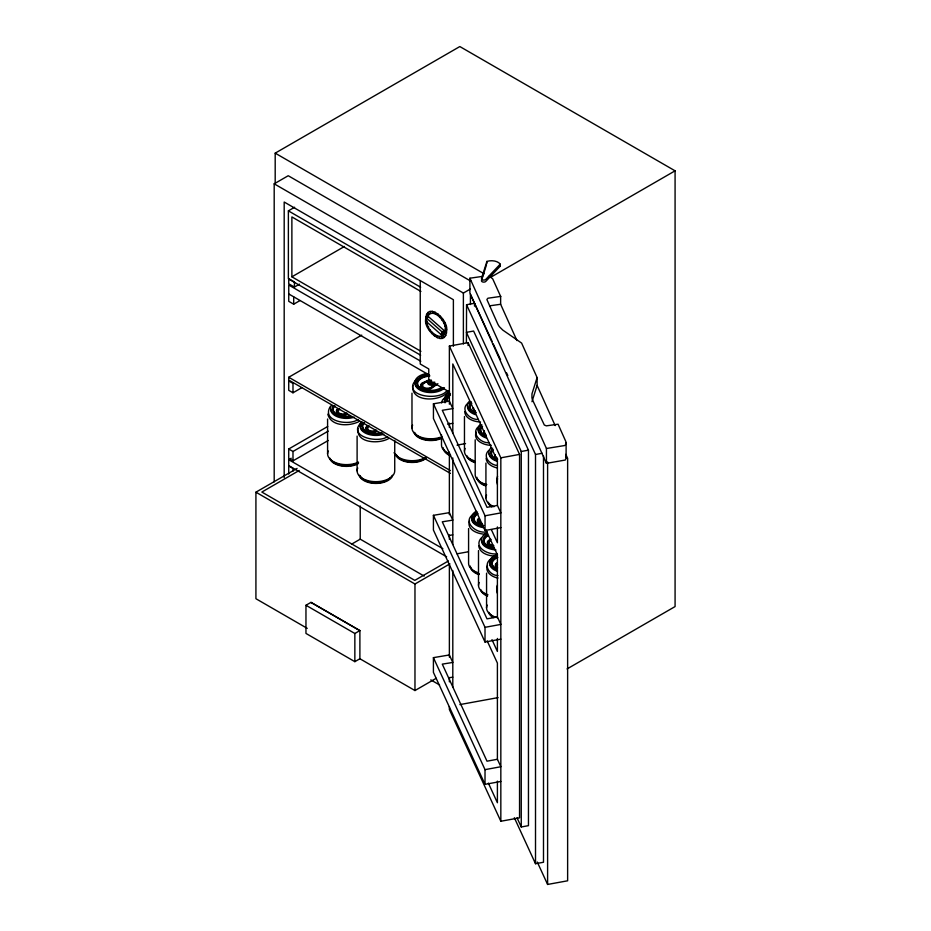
<?xml version="1.0" encoding="UTF-8"?>
<svg xmlns="http://www.w3.org/2000/svg" width="931" height="931" viewBox="0 0 931 931"><rect width="100%" height="100%" fill="white"/><g stroke="black" fill="none" stroke-linecap="round" stroke-linejoin="round"><path stroke-width="1.4" d="M425.583 320.043C426.305 300.154 448.02 319.077 446.717 329.807C445.996 349.684 424.28 330.773 425.583 320.043L426.968 320.683M427.154 321.695C426.037 331.494 445.146 344.842 445.332 329.167C446.065 320.834 431.647 305.601 427.038 317.948L425.665 316.889M500.797 296.384L487.925 298.223L486.878 299.503L497.748 323.918A34.238 19.772 0 0 0 499.435 326.734L502.798 330.098L521.616 343.085L537.106 377.555L531.973 393.848L531.927 397.746A34.261 19.784 0 0 0 532.881 400.667L544.309 425.013L546.334 425.851L558.076 424.21L565.92 441.725L566.013 443.901L564.919 445.495L546.439 448.498L469.899 278.206L482.677 276.367M566.118 442.853L566.106 458.238L565.292 460.03L546.439 463.359L469.899 293.067L469.899 278.206M434.44 336.044L434.661 334.59M437.64 315.26L437.861 313.805M358.016 428.411C355.747 443.424 379.441 444.238 388.844 438.454M412.899 385.527C410.327 402.82 441.992 402.169 448.684 390.694M441.69 402.914L442.411 400.121L446.38 396.001M476.113 432.135C472.948 440.782 484.341 445.355 491.254 445.321M469.492 520.906C466.303 530.076 478.662 534.406 485.842 534.173M497.561 476.276L496.84 479.069L497.375 481.839M497.561 478.72L496.84 481.513L497.375 484.283M487.483 565.501C484.609 572.146 492.255 577.185 497.992 578.023M497.41 585.064L496.677 587.857L497.224 590.638M426.561 318.169L425.793 321.044L441.282 334.776L443.459 333.519L444.227 330.645L428.737 316.901L426.561 318.169L442.05 331.901L441.282 334.776M486.901 261.425L481.513 278.509A2.293 1.327 0 0 0 483.003 279.987A2.293 1.327 0 0 0 485.784 279.381L500.215 264.148A9.38 5.411 0 0 0 486.901 261.425L486.901 263.473M486.482 264.788L481.513 280.545A2.293 1.327 0 0 0 483.003 282.035A2.293 1.327 0 0 0 485.784 281.418L500.215 266.196L500.215 264.148M531.973 401.715L537.106 385.411L537.106 377.555M479.453 519.556L479.267 521.93L481.886 523.455M497.433 564.163L497.247 566.537M431.786 333.589L432.356 332.448M439.944 317.401L440.514 316.261M330.447 406.312C320.823 421.173 348.66 426.154 358.016 419.555M488.787 450.371C481.979 456.609 490.253 465.093 497.352 465.5M481.362 537.85C472.843 547.323 488.6 555.179 496.968 553.805M433.846 385.097C431.495 388.413 425.676 389.484 422.662 386.551L422.849 384.177L425.758 382.152L427.806 381.605L430.227 383.002M428.411 381.57C425.676 385.259 432.868 386.225 434.998 384.363M337.86 409.151L337.208 409.884A6.273 3.619 0 0 0 338.628 413.736A6.273 3.619 0 0 0 345.296 414.551L346.565 414.179M367.384 426.2L366.721 426.922A6.273 3.619 0 0 0 368.152 430.774A6.273 3.619 0 0 0 374.821 431.6L376.077 431.216M478.86 518.695L478.197 519.417A6.273 3.619 0 0 0 482.049 524.141M496.84 563.29L496.188 564.011A6.273 3.619 0 0 0 497.608 567.863M339.64 408.895L337.988 411.246L339.291 413.329L342.887 414.086L346.972 413.12M369.153 425.933L367.501 428.283L368.804 430.366L372.412 431.123L376.485 430.169M490.556 540.434L489.38 541.563L489.194 543.937L493.814 545.624M429.424 330.54L430.308 329.807M441.992 320.043L442.877 319.31M436.395 384.41L429.691 388.704A6.273 3.619 0 0 1 423.023 387.89A6.273 3.619 0 0 1 421.603 384.038L429.703 379.895M437.896 383.653L431.228 388.553A6.738 3.887 0 0 1 422.686 388.076A6.738 3.887 0 0 1 421.871 383.141L429.47 379.662M416.855 378.964C399.853 395.64 438.513 401.773 446.74 390.869M361.984 421.848C345.797 436.313 378.184 443.808 387.54 436.592M469.352 402.285C458.878 408.209 469.119 420.021 478.127 419.427M480.082 425.572C469.608 431.507 479.837 443.319 488.845 442.714M474.473 513.586C460.705 521.104 476.544 534.452 487.041 531.799M492.452 558.193C482.049 562.696 488.531 575.533 497.992 575.567M429.191 379.86C424.583 383.118 432.519 385.667 434.998 383.211M275.192 183.651L275.192 153.149L459.833 46.55L675.08 170.827L675.08 606.57L567.06 668.935M274.191 481.886L274.191 183.826L288.226 175.726L471.144 281.337M420.649 355.211L288.377 278.846L288.377 210.86L294.627 207.241M420.917 291.426L291.88 216.923L291.88 276.821L344.447 246.471M294.429 287.085L294.429 281.965L288.738 278.683L288.738 283.804L294.429 287.085L299.456 284.176M420.777 361.251L288.761 285.037L288.738 301.33L293.696 304.193L299.991 300.562M450.406 473.39L288.726 380.046L288.726 377.264L361.717 335.125M274.191 183.826L463.382 293.056L470.399 289.006M490.439 277.426L675.08 170.827M292.986 392.789L292.986 383.409L288.726 380.942L288.726 390.322L292.986 392.789L301.795 387.703M442.05 331.901L444.227 330.645M328.224 440.503L292.986 460.857L288.726 458.389L288.726 448.998L327.735 426.479M288.726 448.998L292.986 451.465L328.224 431.123M446.647 556.796L288.726 465.628L288.726 459.705L291.24 458.25M429.389 383.188L429.144 381.233L431.181 380.057M429.144 381.233L429.587 382.28A3.282 1.897 0 0 0 430.867 383.013L432.682 383.269L434.719 382.094M307.242 628.355L255.92 598.726L255.92 492.185L297.094 468.409M299.2 470.492L261.844 492.057L414.807 580.374L448.428 560.962M351.511 544.204L360.227 539.165L424.175 576.091M359.89 658.752L354.851 661.662L305.962 633.429L305.962 605.266L311.001 602.357L359.89 630.578L359.89 658.752L414.97 690.546L436.185 678.303M490.637 539.247L488.403 540.539A6.738 3.887 0 0 0 493.337 546.59M490.94 539.456L488.123 541.423A6.273 3.619 0 0 0 493.383 546.322M255.92 492.185L414.97 584.016L449.906 563.849M305.962 605.266L354.851 633.487L359.89 630.578M359.319 421.417C349.672 426.491 331.064 426.957 327.782 414.167M427.527 327.107L428.656 326.816M443.645 323.022L444.774 322.743M466.408 342.503L466.559 304.728L474.531 303.273L474.531 306.183M449.37 404.217L449.37 346.076L468.095 342.655L519.556 454.409L519.556 817.837L500.831 821.247L449.37 709.492L449.37 706.582M457.051 445.134L465.535 443.587M528.459 450.162L473.611 331.04L466.408 332.355L521.255 451.477L528.459 450.162L528.459 825.657L521.255 826.972L517.031 817.814M449.37 346.076L500.831 457.831L519.556 454.409M466.559 304.728L535.511 454.479L542.156 453.269M433.439 403.798L485.051 515.786L500.866 512.9L497.433 505.44L487.029 507.337L442.306 410.28L452.815 408.604L449.37 401.121L433.439 403.798L433.439 418.519L485.051 530.507L500.866 527.609M457.051 553.817L468.363 551.757M433.415 515.32L485.016 627.319L500.843 624.422L497.41 616.962L487.006 618.859L442.283 521.814L452.792 520.126L449.347 512.655L433.415 515.32L433.415 530.042L485.016 642.029L500.843 639.143M459.879 704.592L498.062 697.622M433.415 657.647L485.016 769.634L500.843 766.737L497.41 759.277L487.006 761.186L442.283 664.129L452.792 662.453L449.347 654.97L433.415 657.647L433.415 672.357L485.016 784.356L500.843 781.458M514.343 817.732L535.511 863.712L543.495 862.257L543.495 455.934M537.268 862.013L547.603 884.45L567.631 880.796L567.631 458.308L565.804 454.34M447.567 424.164L452.815 423.314M448.847 535.476L452.792 534.848M448.847 677.791L452.792 677.163M489.578 305.834L500.634 304.274L516.949 340.571M480.524 422.022C474.17 421.708 465.395 419.055 464.662 411.63M495.769 556.179C489.078 556.016 479.558 553.584 478.697 545.706M426.212 323.523L427.515 323.709M444.785 326.141L446.089 326.315M497.352 467.944C492.371 466.955 486.436 463.906 486.11 458.215M489.264 276.03L492.732 278.893L500.634 296.407L500.634 304.274M445.332 329.167L446.717 329.807M275.192 153.149L484.155 273.795M288.377 210.86L420.649 287.225M291.88 276.821L420.917 351.324M288.761 293.975L429.575 375.274M449.696 392.126L428.772 380.046L428.772 368.955L420.242 364.021L420.242 280.568M288.726 377.264L450.406 470.609M288.726 459.705L442.888 548.708M310.931 602.392L359.82 630.624M430.809 679.898L439.572 684.96M445.262 331.901L446.636 332.949M426.468 314.294L427.736 315.679M444.564 334.159L445.833 335.556M427.923 312.409L429.005 314.05M443.296 335.8L444.378 337.441M492.068 341.374L470.423 294.347L470.423 304.507M493.279 343.993L500.541 359.762M506.592 372.9L507.802 375.53M491.382 529.681L497.398 542.761L497.398 526.946M485.947 529.914L497.398 554.771L497.398 618.265M491.975 639.667L497.398 651.444L497.398 638.457M487.157 640.831L497.398 663.081L497.398 759.545M488.368 783.099L497.398 802.731L497.398 781.132M429.947 311.385L430.762 313.153M441.538 336.685L442.353 338.465M537.106 385.411L555.167 425.595M565.699 456.015L566.118 457.703M432.391 311.28L432.88 313.06M439.42 336.778L439.909 338.57M496.677 590.301L497.224 593.082M435.091 312.106L435.231 313.782M437.07 336.068L437.209 337.744M547.603 461.962L547.603 884.45M546.439 448.498L546.439 463.359M535.511 454.479L535.511 863.712M521.255 451.477L521.255 826.972M500.831 457.831L500.831 821.247M497.398 505.382L497.398 460.81L452.803 363.963L452.803 432.973M486.564 573.17L486.564 607.908M485.924 463.091L485.924 497.829M485.051 515.786L485.051 530.507M485.016 627.319L485.016 642.029M485.016 769.634L485.016 784.356M478.499 550.582L478.499 585.32M475.194 439.793L475.194 474.531A18.818 10.858 0 0 0 486.808 484.574M468.584 528.564L468.584 563.302A18.818 10.858 0 0 0 477.987 572.716M468.095 342.655L468.095 345.564M464.464 416.506L464.464 451.244M463.382 293.056L463.382 343.935M453.385 346.251L453.385 299.712L284.188 202.027L284.188 477.626M452.803 457.924L452.803 544.495M452.803 570.54L452.803 687.171M449.37 423.116L449.37 427.48M449.37 452.187L449.37 514.703M449.37 535.046L449.37 539.41M449.37 564.128L449.37 657.158M449.37 677.512L449.37 681.876M441.492 434.835L441.492 444.971A18.818 10.858 0 0 0 449.522 453.863M432.682 383.269L432.682 384.422M414.97 584.016L414.97 690.546M411.979 393.185L411.979 427.923M394.732 440.421L394.732 470.818A18.818 10.858 0 0 1 373.459 481.583A18.818 10.858 0 0 1 357.748 468.002M360.227 505.975L360.227 539.165M357.108 436.08L357.108 470.818M354.851 633.487L354.851 661.662M327.584 419.031L327.584 453.769M293.696 296.873L293.696 304.193M292.986 451.465L292.986 460.857M292.986 471.133L292.986 468.456L288.726 465.989L288.726 474.042M496.63 457.982A6.738 3.887 0 0 1 494.722 454.712M496.968 457.796A6.273 3.619 0 0 1 495.187 454.747M491.661 506.93A17.072 9.857 0 0 1 488.24 503.136M492.662 506.673A17.072 9.857 0 0 1 488.24 502.251M493.942 506.732A18.818 10.858 0 0 1 486.564 495.013M496.828 461.229A15.804 9.124 0 0 1 488.926 453.327M496.828 460.135A15.804 9.124 0 0 1 491.044 447.671M497.771 459.204A13.93 8.042 0 0 1 492.662 448.218M490.8 453.676A13.93 8.042 0 0 1 492.662 449.65M491.952 455.643A13.232 7.634 0 0 1 493.279 449.848M475.182 411.397A6.738 3.887 0 0 1 473.274 408.127M475.508 411.211A6.273 3.619 0 0 1 473.728 408.162M474.752 462.544A17.072 9.857 0 0 1 466.792 456.562M474.752 461.648A17.072 9.857 0 0 1 466.792 455.666M473.879 460.647A18.818 10.858 0 0 1 465.104 448.439M475.38 414.656A15.804 9.124 0 0 1 467.478 406.754M475.38 413.55A15.804 9.124 0 0 1 469.596 401.086M476.311 412.619A13.93 8.042 0 0 1 471.214 401.633M469.352 407.091A13.93 8.042 0 0 1 471.214 403.065M470.504 409.07A13.232 7.634 0 0 1 471.819 403.263M475.147 462.137A16.269 9.391 0 0 1 471.773 460.647M470.818 460.042A16.269 9.391 0 0 1 469.189 458.704M485.901 434.696A6.738 3.887 0 0 1 484.376 430.553M485.342 433.846A6.273 3.619 0 0 1 484.457 431.449M485.47 485.831A17.072 9.857 0 0 1 476.94 477.3M485.47 484.946A17.072 9.857 0 0 1 477.522 478.965M486.11 437.942A15.804 9.124 0 0 1 478.743 427.678M486.11 436.848A15.804 9.124 0 0 1 480.326 424.385M486.017 435.533A13.93 8.042 0 0 1 481.944 424.92M480.07 430.378A13.93 8.042 0 0 1 481.944 426.351M482.549 434.195A13.232 7.634 0 0 1 482.549 426.561M485.877 485.435A16.269 9.391 0 0 1 482.502 483.945M481.548 483.34A16.269 9.391 0 0 1 479.919 481.99M450.523 455.806A17.072 9.857 0 0 1 443.237 447.73M450.523 454.91A17.072 9.857 0 0 1 443.819 449.394M446.845 401.459A13.93 8.042 0 0 1 450.453 393.685M446.38 400.807A13.93 8.042 0 0 1 450.453 395.116M445.041 402.832A15.804 9.124 0 0 1 446.624 395.908M445.041 401.738A15.804 9.124 0 0 1 449.138 392.917M447.078 400.807A13.232 7.634 0 0 1 448.847 396.99M433.578 382.292A2.118 1.222 0 0 1 429.913 382.42A2.118 1.222 0 0 1 431.565 380.523M433.276 383.653A2.118 1.222 0 0 1 431.809 384.061M431.262 384.038A2.118 1.222 0 0 1 430.739 383.933M429.68 383.235A2.118 1.222 0 0 1 429.61 382.594M429.796 382.292A2.118 1.222 0 0 1 430.518 381.826M441.771 437.349A17.072 9.857 0 0 1 414.295 432.345M440.2 437.326A18.818 10.858 0 0 1 419.334 436.546A18.818 10.858 0 0 1 412.619 425.118M444.483 387.994A15.804 9.124 0 0 1 424.745 391.858A15.804 9.124 0 0 1 415.529 381.07M443.738 387.564A15.804 9.124 0 0 1 417.844 387.564A15.804 9.124 0 0 1 426.701 373.517M441.771 438.233A17.072 9.857 0 0 1 414.295 433.241M440.642 388.018A13.93 8.042 0 0 1 418.729 386.353A13.93 8.042 0 0 1 427.189 374.565M416.855 383.77A13.93 8.042 0 0 1 429.575 375.752M419.334 387.587A13.232 7.634 0 0 1 429.645 376.159M442.295 437.326A16.269 9.391 0 0 1 434.998 439.758M433.625 439.932A16.269 9.391 0 0 1 427.957 439.932M426.584 439.758A16.269 9.391 0 0 1 419.287 437.326M418.333 436.72A16.269 9.391 0 0 1 415.075 433.113M481.897 524.397A6.738 3.887 0 0 1 478.476 518.532M483.305 527.621A15.804 9.124 0 0 1 472.122 516.449M473.704 514.249A15.804 9.124 0 0 1 475.287 512.946M483.305 526.527A15.804 9.124 0 0 1 476.218 511.259M478.86 574.602A17.072 9.857 0 0 1 470.318 566.071M478.86 573.717A17.072 9.857 0 0 1 470.9 567.724M483.783 525.491A13.93 8.042 0 0 1 477.545 512.027M473.937 521.232A13.93 8.042 0 0 1 477.545 513.458M475.939 522.966A13.232 7.634 0 0 1 478.034 513.749M479.256 574.206A16.269 9.391 0 0 1 475.892 572.716M495.944 549.907A15.804 9.124 0 0 1 481.513 540.818M493.232 548.534A15.804 9.124 0 0 1 486.145 533.277M487.53 596.154A17.072 9.857 0 0 1 480.827 590.626M487.53 595.258A17.072 9.857 0 0 1 480.827 589.742M493.709 547.498A13.93 8.042 0 0 1 487.46 534.033M487.914 594.723A18.818 10.858 0 0 1 479.151 582.503M483.387 541.155A13.93 8.042 0 0 1 487.46 535.465M485.854 544.972A13.232 7.634 0 0 1 487.96 535.756M497.27 568.061A6.738 3.887 0 0 1 496.456 563.127M493.302 617.637A17.072 9.857 0 0 1 488.88 613.215M493.302 616.741A17.072 9.857 0 0 1 488.88 612.33M495.967 617.311A18.818 10.858 0 0 1 487.204 605.092M497.48 571.308A15.804 9.124 0 0 1 490.113 561.044M497.48 570.214A15.804 9.124 0 0 1 497.48 554.41M497.387 568.899A13.93 8.042 0 0 1 497.387 555.726M491.44 563.744A13.93 8.042 0 0 1 497.387 557.157M493.919 567.573A13.232 7.634 0 0 1 497.794 557.494M493.872 617.311A16.269 9.391 0 0 1 491.289 615.368M346.844 414.4A6.738 3.887 0 0 1 338.302 413.923A6.738 3.887 0 0 1 337.488 408.988M358.493 462.09A18.818 10.858 0 0 1 336.289 462.928A18.818 10.858 0 0 1 328.224 450.965M358.47 462.614A17.072 9.857 0 0 1 329.911 458.192M354.304 417.181A15.804 9.124 0 0 1 330.598 409.279M358.47 463.498A17.072 9.857 0 0 1 329.911 459.088M350.487 416.995A15.804 9.124 0 0 1 331.133 405.823M350.009 415.948A13.93 8.042 0 0 1 332.937 406.102M332.472 409.617A13.93 8.042 0 0 1 334.334 405.59M337.045 415.017A13.232 7.634 0 0 1 334.939 413.434M333.624 411.595A13.232 7.634 0 0 1 334.939 405.8M357.911 463.173A16.269 9.391 0 0 1 354.536 464.674M353.28 465.046A16.269 9.391 0 0 1 350.615 465.605M342.189 465.605A16.269 9.391 0 0 1 339.524 465.046M338.267 464.674A16.269 9.391 0 0 1 332.309 461.229M376.357 431.437A6.738 3.887 0 0 1 367.815 430.972A6.738 3.887 0 0 1 367 426.037M392.416 475.241A17.072 9.857 0 0 1 375.915 482.537A17.072 9.857 0 0 1 359.424 475.241M383.816 434.218A15.804 9.124 0 0 1 366.302 433.555A15.804 9.124 0 0 1 360.658 423.954M382.606 433.485A15.804 9.124 0 0 1 365.767 432.217A15.804 9.124 0 0 1 360.658 422.86M392.416 476.125A17.072 9.857 0 0 1 375.915 483.433A17.072 9.857 0 0 1 359.424 476.125M381.815 432.508A13.93 8.042 0 0 1 366.965 431.39A13.93 8.042 0 0 1 362.462 423.14M361.984 426.654A13.93 8.042 0 0 1 363.846 422.639M364.463 430.471A13.232 7.634 0 0 1 364.463 422.837M390.008 478.266A16.269 9.391 0 0 1 380.127 482.654M378.742 482.828A16.269 9.391 0 0 1 373.087 482.828M371.702 482.654A16.269 9.391 0 0 1 364.417 480.221M363.462 479.616A16.269 9.391 0 0 1 360.204 476.009M367.78 481.199A16.269 9.391 0 0 1 364.417 479.698M425.548 457.517A18.818 10.858 0 0 1 394.081 452.652M424.327 458.68A17.072 9.857 0 0 1 395.756 454.258M426.235 458.25A17.072 9.857 0 0 1 409.279 462.311A17.072 9.857 0 0 1 395.756 455.154M423.756 459.239A16.269 9.391 0 0 1 416.46 461.671M408.034 461.671A16.269 9.391 0 0 1 405.369 461.113M404.112 460.74A16.269 9.391 0 0 1 396.536 455.026M499.644 265.498A9.38 5.411 0 0 1 500.215 266.196"/></g></svg>
